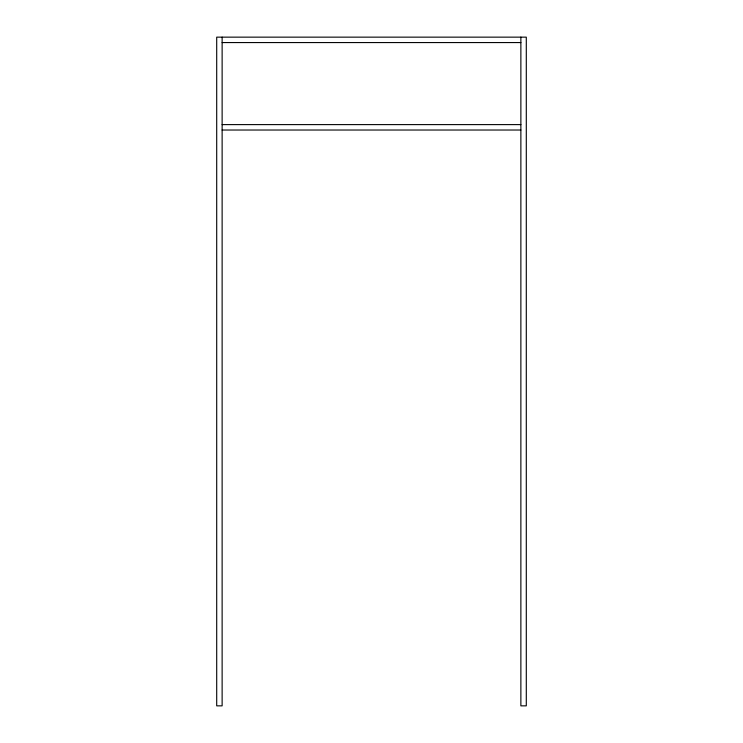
<?xml version="1.0" encoding="UTF-8"?>
<svg xmlns="http://www.w3.org/2000/svg" width="743" height="743" viewBox="0 0 743 743"><rect width="100%" height="100%" fill="white"/><g stroke="black" fill="none" stroke-linecap="round" stroke-linejoin="round"><path stroke-width="1.11" d="M222.129 42.565L520.871 42.565M222.129 124.61L520.871 124.61M222.129 130.025L520.871 130.025M520.871 37.15L520.871 705.85L526.295 705.85L526.295 37.15L216.705 37.15L216.705 705.85L222.129 705.85L222.129 37.15"/></g></svg>
